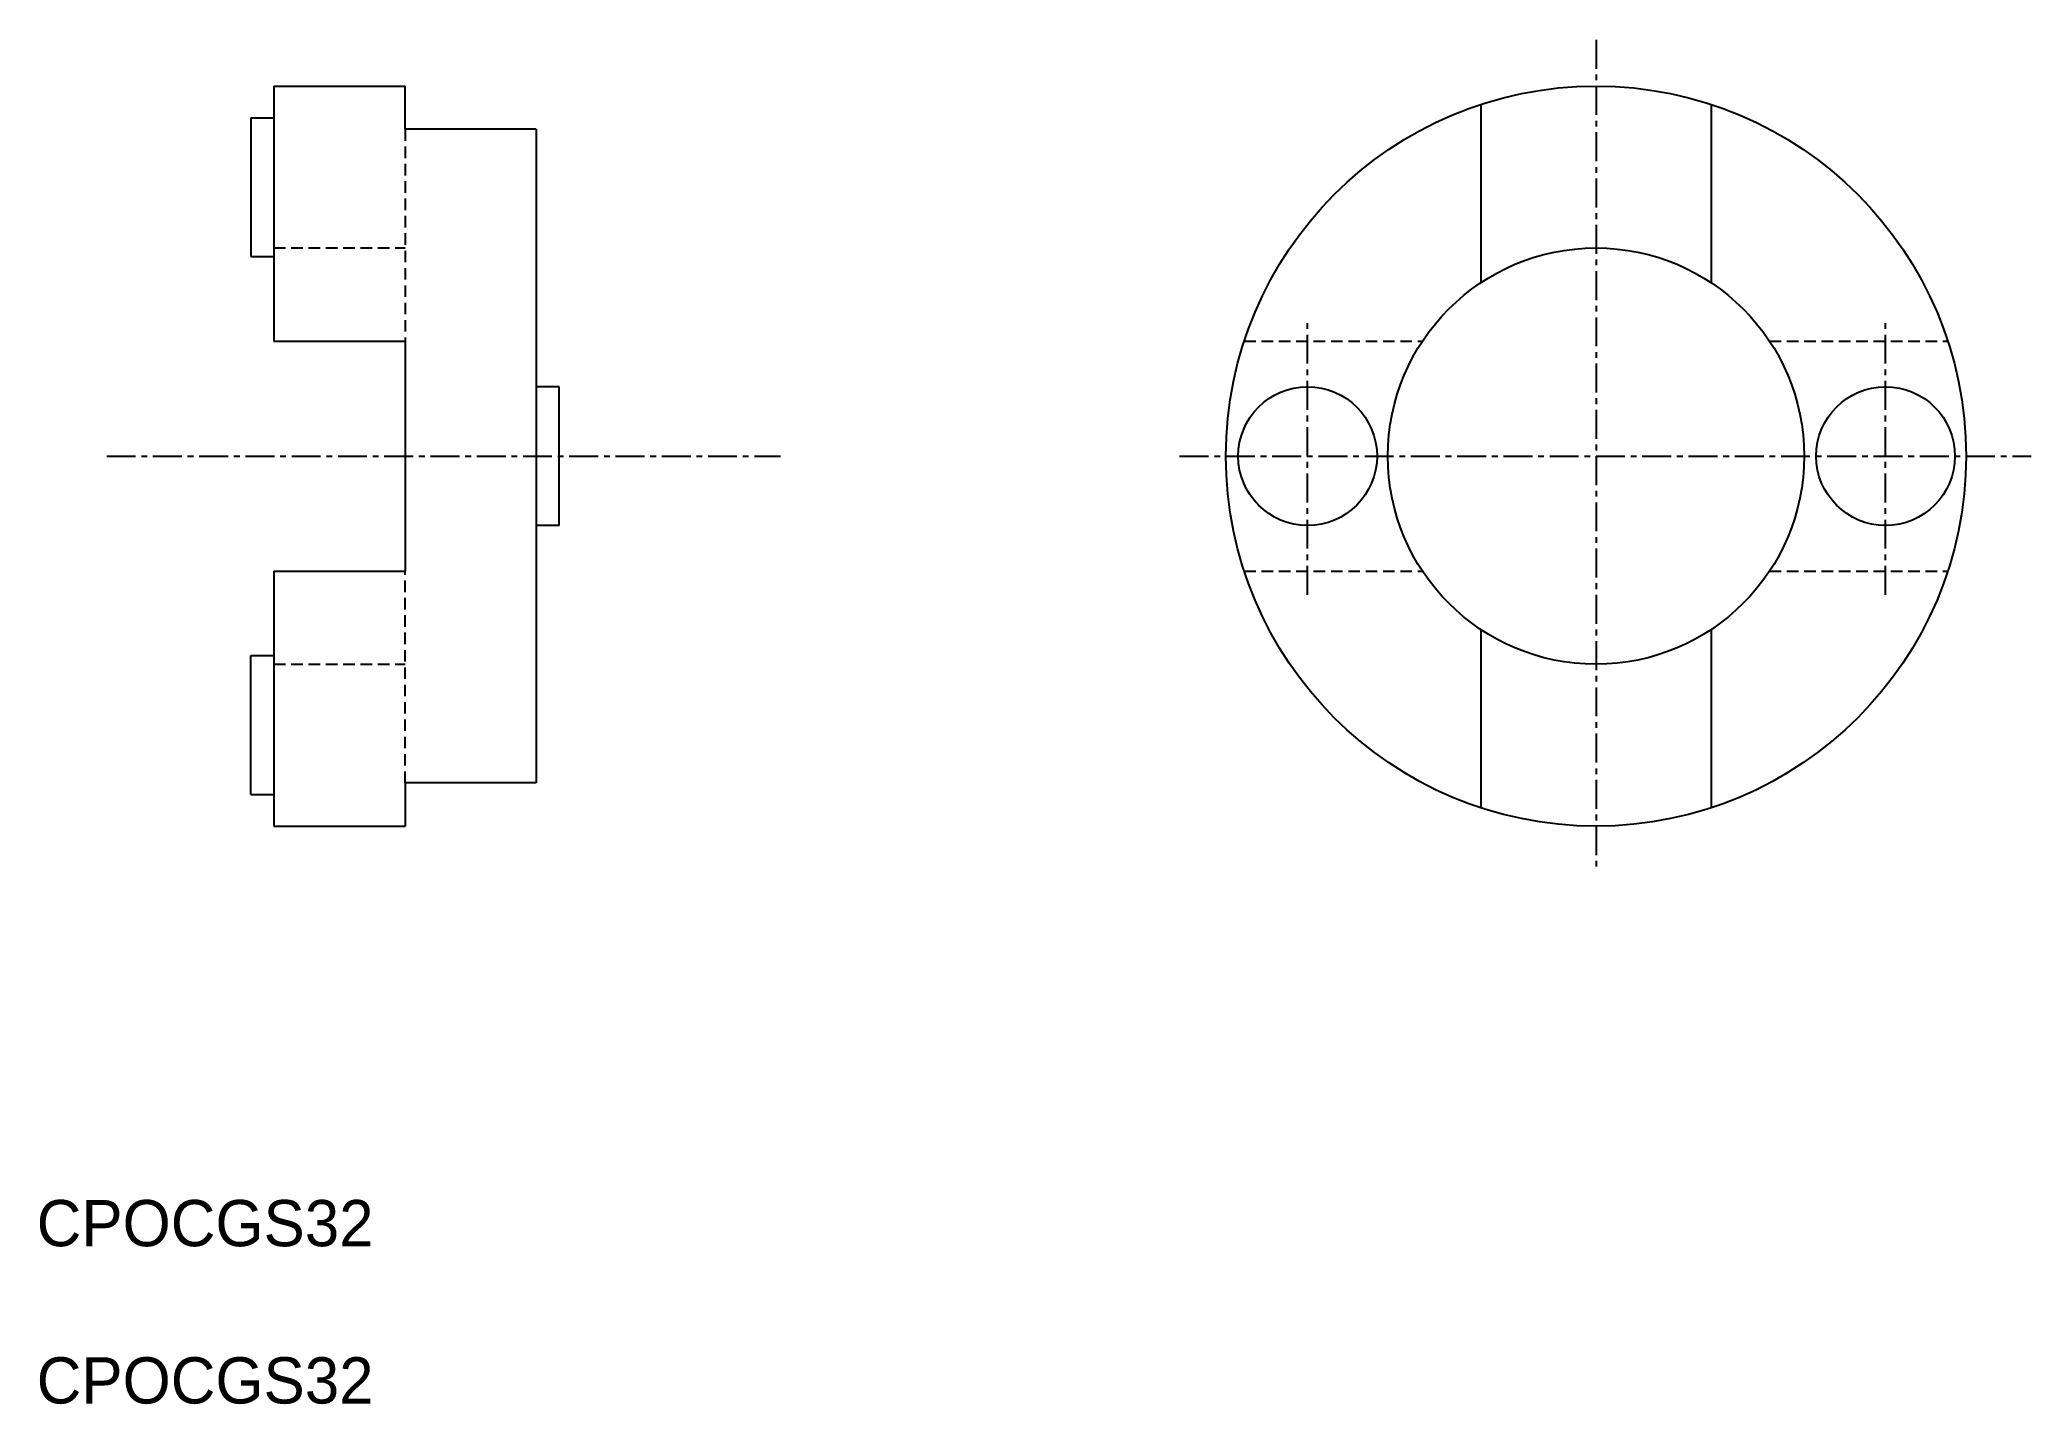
# Model space of a CAD drawing. Extents: x 0.4 to 86.5, y 478.5 to 537.5.
import ezdxf

# ---------------------------------------------------------------- set-up
doc = ezdxf.new("R2010")
doc.units = 0
doc.linetypes.add('CENTER', pattern=[2, 1.25, -0.25, 0.25, -0.25])
doc.linetypes.add('DASHED', pattern=[0.75, 0.5, -0.25])
doc.layers.get('0').update_dxf_attribs({"linetype": 'CONTINUOUS'})
doc.layers.add('CENTER', color=1, linetype='CENTER')

msp = doc.modelspace()

# ---------------------------------------------------------------- linework, layer by layer
at = {"color": 7, "linetype": 'CONTINUOUS'}
for p, q in [((10.529, 535.538), (10.529, 524.513)), ((10.529, 535.538), (16.199, 535.538)), ((16.199, 533.671), (16.199, 535.538)), ((62.714, 534.745), (62.714, 527.038)), ((72.664, 534.745), (72.664, 527.038)), ((9.529, 534.163), (9.529, 528.163)), ((9.529, 534.163), (10.529, 534.163)), ((21.869, 533.671), (16.199, 533.671)), ((21.869, 533.671), (21.869, 505.405)), ((9.529, 528.163), (10.529, 528.163)), ((10.529, 524.513), (16.199, 524.513)), ((16.199, 524.513), (16.199, 514.563)), ((22.869, 522.538), (21.869, 522.538)), ((22.869, 516.538), (22.869, 522.538)), ((22.869, 516.538), (21.869, 516.538)), ((10.529, 514.563), (10.529, 503.538)), ((10.529, 514.563), (16.199, 514.563)), ((62.714, 512.038), (62.714, 504.331)), ((72.664, 512.038), (72.664, 504.331)), ((9.529, 504.913), (9.529, 510.913)), ((9.529, 510.913), (10.529, 510.913)), ((16.199, 505.405), (16.199, 503.538)), ((21.869, 505.405), (16.199, 505.405)), ((9.529, 504.913), (10.529, 504.913)), ((10.529, 503.538), (16.199, 503.538))]:
    msp.add_line(p, q, dxfattribs=at)
at = {"color": 3, "linetype": 'DASHED'}
for p, q in [((16.199, 533.671), (16.199, 524.513)), ((10.529, 528.538), (16.199, 528.538)), ((52.482, 524.513), (60.189, 524.513)), ((75.189, 524.513), (82.896, 524.513)), ((16.199, 505.405), (16.199, 514.563)), ((52.482, 514.563), (60.189, 514.563)), ((75.189, 514.563), (82.896, 514.563)), ((10.529, 510.538), (16.199, 510.538))]:
    msp.add_line(p, q, dxfattribs=at)
at = {"color": 7, "linetype": 'CONTINUOUS'}
for centre, radius in [((67.689, 519.538), 16), ((67.689, 519.538), 9), ((55.222, 519.538), 3), ((80.208, 519.538), 3)]:
    msp.add_circle(centre, radius, dxfattribs=at)
at = {"layer": 'CENTER', "color": 1, "linetype": 'CENTER'}
for p, q in [((67.689, 537.538), (67.689, 501.538)), ((55.222, 513.538), (55.222, 525.538)), ((80.208, 513.538), (80.208, 525.538)), ((3.301, 519.538), (32.436, 519.538)), ((49.689, 519.538), (86.503, 519.538))]:
    msp.add_line(p, q, dxfattribs=at)

# ---------------------------------------------------------------- texts
at = {"color": 7, "linetype": 'CONTINUOUS'}
for p in [(0.274, 485.374), (0.274, 478.574)]:
    msp.add_text('CPOCGS32', height=2, dxfattribs=at).set_placement(p)

doc.saveas('drawing.dxf')
